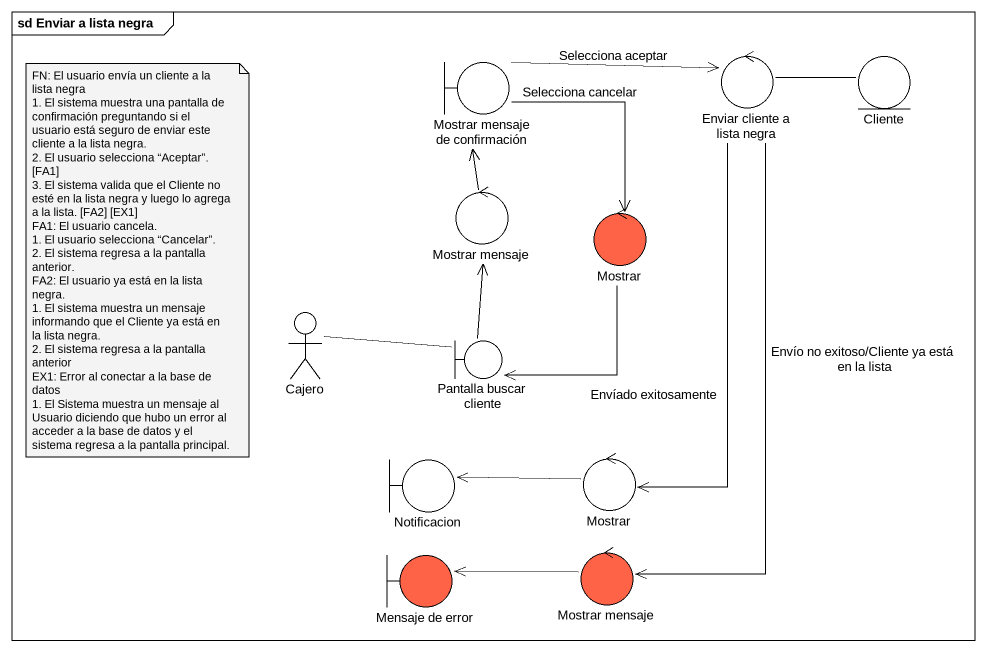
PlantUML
@startuml
mainframe sd Enviar a lista negra
boundary "Mostrar mensaje de confirmación" as Mostrar_mensaje_de
control "Enviar cliente a lista negra" as Enviar_cliente_a_lista_negra
entity Cliente
control "Mostrar mensaje" as Mostrar_mensaje
control Mostrar #FF6347
actor Cajero
boundary "Pantalla buscar cliente" as Pantalla_buscar_cliente
boundary Notificacion
control "Mostrar" as Mostrar_2
boundary "Mensaje de error" as Mensaje_de_error #FF6347
control "Mostrar mensaje" as Mostrar_mensaje_2 #FF6347
Mostrar_mensaje_de -right-> Enviar_cliente_a_lista_negra : Selecciona aceptar
Mostrar_mensaje_de --> Mostrar : Selecciona cancelar
Enviar_cliente_a_lista_negra -right- Cliente
Enviar_cliente_a_lista_negra --> Mostrar_2 : Envíado exitosamente
Enviar_cliente_a_lista_negra --> Mostrar_mensaje_2 : Envío no exitoso/Cliente ya está en la lista
Mostrar_mensaje -up-> Mostrar_mensaje_de
Mostrar --> Pantalla_buscar_cliente
Cajero -right- Pantalla_buscar_cliente
Pantalla_buscar_cliente -up-> Mostrar_mensaje
Mostrar_2 -left-> Notificacion
Mostrar_mensaje_2 -left-> Mensaje_de_error
note as N1
  FN: El usuario envía un cliente a la lista negra
  1. El sistema muestra una pantalla de confirmación preguntando si el usuario está seguro de enviar este cliente a la lista negra.
  2. El usuario selecciona “Aceptar”. [FA1]
  3. El sistema valida que el Cliente no esté en la lista negra y luego lo agrega a la lista. [FA2] [EX1]
  FA1: El usuario cancela.
  1. El usuario selecciona “Cancelar”.
  2. El sistema regresa a la pantalla anterior.
  FA2: El usuario ya está en la lista negra.
  1. El sistema muestra un mensaje informando que el Cliente ya está en la lista negra.
  2. El sistema regresa a la pantalla anterior
  EX1: Error al conectar a la base de datos
  1. El Sistema muestra un mensaje al Usuario diciendo que hubo un error al acceder a la base de datos y el sistema regresa a la pantalla principal.
end note
@enduml
